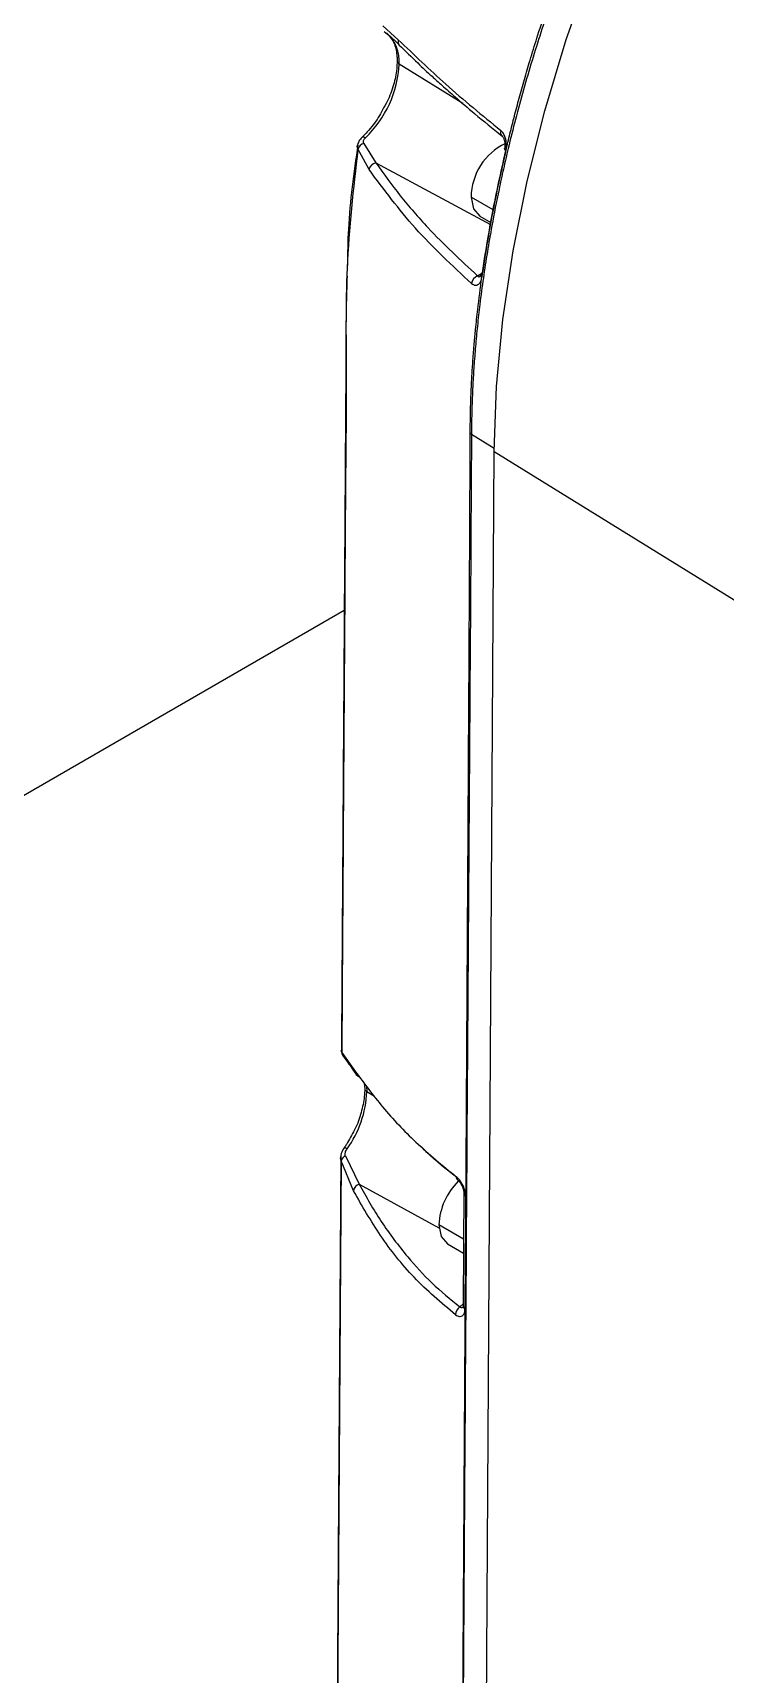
# Model space of a CAD drawing. Header units: millimetres. Extents: x 126 to 938, y 244 to 707.
# Drawn here: x 295.75 to 298.02, y 572.57 to 577.95 of the extents above; entities that cross this region are included whole.
import ezdxf

# ---------------------------------------------------------------- set-up
doc = ezdxf.new("R2010")
doc.units = ezdxf.units.MM

msp = doc.modelspace()

# ---------------------------------------------------------------- linework, layer by layer
at = {"color": 7, "linetype": 'Continuous', "lineweight": 25}
for p, q in [((296.8983, 577.9737), (296.9488, 577.9278)), ((297.1598, 577.7191), (296.9515, 577.8481)), ((296.8527, 577.5022), (296.8161, 577.5697)), ((296.8352, 577.5881), (296.8748, 577.5244)), ((297.2923, 577.5243), (297.301, 577.5644)), ((296.8748, 577.5244), (297.2506, 577.3223)), ((297.2601, 577.3702), (297.1874, 577.4121)), ((297.2159, 577.3491), (297.2516, 577.3285)), ((297.2087, 577.1537), (297.2195, 577.1601)), ((297.1886, 576.6349), (297.2631, 576.5887)), ((297.2245, 570.3175), (297.2631, 576.5785)), ((297.2631, 576.5785), (298.0869, 576.0687)), ((277.3917, 564.8708), (296.7715, 576.0585)), ((296.7634, 574.6084), (296.8079, 574.5454)), ((296.8366, 574.5084), (296.8387, 574.4897)), ((296.8387, 574.4893), (296.8387, 574.4897)), ((296.8446, 574.4982), (296.8454, 574.4799)), ((296.8711, 574.464), (296.8454, 574.4799)), ((296.7756, 574.2694), (296.8201, 574.177)), ((296.7611, 574.2535), (296.7458, 571.9094)), ((296.8016, 574.1551), (296.7611, 574.2535)), ((296.8201, 574.177), (297.0818, 574.0335)), ((297.1629, 573.9968), (297.0814, 574.0439)), ((297.1099, 573.9809), (297.1626, 573.9505)), ((297.1504, 573.7749), (297.1615, 573.7848))]:
    msp.add_line(p, q, dxfattribs=at)
at = {"color": 7, "linetype": 'Continuous', "lineweight": 25, "flags": 128}
for points in [[(297.2631, 576.5785), (297.2708, 576.7915), (297.2914, 577.0109), (297.3248, 577.2353), (297.3708, 577.4638), (297.4291, 577.6951), (297.4995, 577.928), (297.5817, 578.1615)], [(296.8299, 577.6082), (296.8306, 577.6087), (296.8325, 577.6092), (296.8349, 577.609), (296.8378, 577.6081), (296.841, 577.6066)], [(297.2877, 577.6132), (297.29, 577.6111), (297.2905, 577.6107)], [(297.3011, 577.5644), (297.299, 577.5662), (297.2976, 577.568), (297.2969, 577.5698), (297.2968, 577.5714), (297.2969, 577.5716)], [(297.1874, 577.4121), (297.1948, 577.3734), (297.2159, 577.3491), (297.2159, 577.3491)], [(297.2248, 577.1637), (297.2225, 577.1626), (297.2204, 577.1611), (297.2189, 577.1593), (297.2182, 577.1574), (297.2182, 577.1554), (297.2189, 577.1533), (297.2204, 577.1512), (297.2225, 577.1492)], [(296.76, 574.2673), (296.7528, 573.1418), (296.745, 571.9196)], [(297.1638, 574.1472), (297.1627, 573.9799), (297.1615, 573.7775)], [(297.1696, 574.1377), (297.1684, 573.9306), (297.1674, 573.768)], [(297.0814, 574.0439), (297.0888, 574.0052), (297.1099, 573.9809), (297.1099, 573.9809)]]:
    msp.add_lwpolyline(points, dxfattribs=at)
at = {"color": 7, "linetype": 'Continuous', "lineweight": 25}
for centre, radius, start, end in [((296.8314, 577.8581), 0.1206, 355.2419, 48.8225), ((296.9685, 577.9224), 0.0204, 164.6571, 216.365), ((296.5924, 577.8663), 0.3596, 313.744, 357.089), ((296.957, 577.8591), 0.0123, 186.2817, 243.4784), ((297.303, 577.6247), 0.0192, 163.2268, 217.0184), ((296.8426, 577.5614), 0.0277, 105.3979, 162.5926), ((297.3858, 577.4091), 0.1984, 115.6774, 179.1358), ((296.8814, 577.4956), 0.0295, 102.8505, 167.003), ((297.2216, 577.1231), 0.0332, 112.8746, 170.2945), ((297.2099, 576.6689), 0.0402, 230.825, 237.8911), ((297.2101, 576.671), 0.0405, 230.9716, 237.9691), ((296.7852, 574.6098), 0.0219, 183.7196, 216.9258), ((296.8252, 574.5456), 0.0173, 180.5884, 219.8425), ((296.8256, 574.5462), 0.018, 220.5093, 251.9744), ((296.5014, 574.494), 0.3444, 324.2131, 357.6423), ((296.851, 574.4909), 0.0123, 187.2382, 243.3822), ((296.7834, 574.2477), 0.023, 109.8601, 165.5071), ((296.7699, 574.2789), 0.0175, 51.6472, 84.9523), ((296.8288, 574.151), 0.0274, 108.3162, 171.2698), ((297.2978, 574.0322), 0.2167, 134.6765, 176.9262), ((297.1521, 574.2001), 0.0133, 175.3804, 230.5112), ((297.1753, 574.1477), 0.0116, 183.5181, 240.4466), ((297.1707, 573.7465), 0.0349, 125.5692, 176.2628), ((297.1731, 573.7781), 0.0116, 182.7148, 240.9747)]:
    msp.add_arc(centre, radius, start, end, dxfattribs=at)
for points, knots in [([(297.3013, 577.5642), (297.3057, 577.5827), (297.3147, 577.6204), (297.3293, 577.6777), (297.3451, 577.737), (297.3622, 577.7981), (297.3815, 577.8638), (297.4042, 577.9376), (297.432, 578.0228), (297.4671, 578.1244), (297.5086, 578.2365), (297.551, 578.3438), (297.5856, 578.4269), (297.6143, 578.4936), (297.6411, 578.554), (297.672, 578.6217), (297.7055, 578.6929), (297.7435, 578.7707), (297.7841, 578.8511), (297.8249, 578.9287), (297.8625, 578.998), (297.8961, 579.0579), (297.9606, 579.1702), (298.0523, 579.3206), (298.1453, 579.4608), (298.1975, 579.5364), (298.2162, 579.5632), (298.2339, 579.5882), (298.2505, 579.6114), (298.266, 579.6329), (298.2805, 579.6528), (298.2938, 579.6709), (298.3403, 579.7342), (298.4158, 579.8328), (298.5168, 579.9567), (298.5953, 580.0482), (298.6528, 580.1128), (298.6916, 580.1553), (298.716, 580.1815), (298.7292, 580.1955), (298.7345, 580.2011), (298.7679, 580.2364), (298.8395, 580.3101), (298.9264, 580.3944), (298.9987, 580.4612), (299.0466, 580.5043), (299.0977, 580.549), (299.152, 580.595), (299.2371, 580.6648), (299.3446, 580.7479), (299.4663, 580.8341), (299.5573, 580.8941), (299.6208, 580.9337), (299.6603, 580.9575), (299.6838, 580.9714), (299.6947, 580.9778), (299.6978, 580.9796), (299.6987, 580.9801), (299.699, 580.9803)], [0, 0, 0, 0, 0.013331, 0.027159, 0.041491, 0.056331, 0.071687, 0.089521, 0.110451, 0.134535, 0.164862, 0.19431, 0.215409, 0.228021, 0.24518, 0.26177, 0.280164, 0.300365, 0.322507, 0.343338, 0.361786, 0.377836, 0.391481, 0.45261, 0.501319, 0.509427, 0.517057, 0.524211, 0.530889, 0.537094, 0.542826, 0.548086, 0.552877, 0.597891, 0.635174, 0.664929, 0.682418, 0.695845, 0.705265, 0.70752, 0.709336, 0.710713, 0.741591, 0.781337, 0.795592, 0.810663, 0.82653, 0.843176, 0.860578, 0.903687, 0.938414, 0.965136, 0.980114, 0.990871, 0.997484, 0.999251, 0.999753, 1, 1, 1, 1]), ([(299.7142, 580.9762), (299.6793, 580.9557), (299.6121, 580.9161), (299.5179, 580.8551), (299.4333, 580.7972), (299.3584, 580.7431), (299.2932, 580.6939), (299.2239, 580.6396), (299.1347, 580.5667), (299.0289, 580.4746), (298.9223, 580.3756), (298.8313, 580.2863), (298.7462, 580.1986), (298.6597, 580.1054), (298.5657, 579.9987), (298.4668, 579.8802), (298.3704, 579.7578), (298.2953, 579.6569), (298.2411, 579.5816), (298.202, 579.526), (298.1612, 579.4666), (298.1188, 579.4033), (298.0749, 579.3361), (298.0298, 579.2649), (297.9836, 579.1897), (297.9369, 579.1113), (297.8834, 579.018), (297.8195, 578.9012), (297.7511, 578.7682), (297.6889, 578.6395), (297.6418, 578.5364), (297.6037, 578.4496), (297.5663, 578.361), (297.5244, 578.2568), (297.4831, 578.1474), (297.4468, 578.0446), (297.4158, 577.9517), (297.3866, 577.8581), (297.3589, 577.7634), (297.3328, 577.6671), (297.3112, 577.5807), (297.2934, 577.5041), (297.275, 577.4198), (297.2516, 577.301), (297.231, 577.1751), (297.2164, 577.0654), (297.208, 576.9905), (297.2016, 576.9233), (297.1967, 576.8595), (297.193, 576.7991), (297.1906, 576.7421), (297.189, 576.6883), (297.1887, 576.6535), (297.1886, 576.6367)], [0, 0, 0, 0, 0.0232715, 0.0448167, 0.064511, 0.0822475, 0.0979322, 0.1114881, 0.1328885, 0.1641416, 0.1921021, 0.2165804, 0.2374242, 0.2623811, 0.2896335, 0.3192126, 0.3511343, 0.3792307, 0.3914824, 0.4045145, 0.418328, 0.4329241, 0.4483001, 0.464455, 0.4813845, 0.4990833, 0.5169301, 0.5432063, 0.5756214, 0.6029262, 0.6253896, 0.6408257, 0.6574235, 0.6806649, 0.7054264, 0.7245984, 0.7433658, 0.7617244, 0.7809997, 0.8001161, 0.8190678, 0.8322271, 0.8453243, 0.8686827, 0.9018607, 0.9186572, 0.9322795, 0.9452125, 0.9574673, 0.9690601, 0.9800049, 0.9903136, 1, 1, 1, 1]), ([(296.9028, 577.9548), (296.91, 577.9491), (296.9273, 577.9353), (296.9429, 577.9195), (296.9521, 577.9104)], [0, 0, 0, 0, 0.415134, 1, 1, 1, 1]), ([(296.9099, 577.9494), (296.9134, 577.9464), (296.9249, 577.9367), (296.9387, 577.9105), (296.9443, 577.8816), (296.9447, 577.8629), (296.9448, 577.8579)], [0, 0, 0, 0, 0.138068, 0.443171, 0.853283, 1, 1, 1, 1]), ([(296.9488, 577.9278), (297.0001, 577.8785), (297.1079, 577.7747), (297.2238, 577.6799), (297.2847, 577.6303)], [0, 0, 0, 0, 0.475366, 1, 1, 1, 1]), ([(296.9521, 577.9104), (296.9721, 577.8906), (297.0072, 577.8558), (297.0543, 577.8123), (297.0951, 577.7754), (297.1415, 577.7346), (297.2062, 577.6788), (297.2579, 577.6372), (297.2877, 577.6132)], [0, 0, 0, 0, 0.1879105, 0.3310458, 0.4284916, 0.5560993, 0.7440524, 1, 1, 1, 1]), ([(296.9448, 577.8579), (296.9445, 577.8495), (296.9436, 577.8232), (296.9335, 577.7784), (296.9174, 577.7328), (296.9021, 577.7067), (296.8967, 577.6974)], [0, 0, 0, 0, 0.148861, 0.465058, 0.809248, 1, 1, 1, 1]), ([(296.8967, 577.6974), (296.8923, 577.6891), (296.8787, 577.6635), (296.8553, 577.634), (296.8357, 577.614), (296.8299, 577.6081)], [0, 0, 0, 0, 0.249747, 0.778705, 1, 1, 1, 1]), ([(296.8299, 577.6081), (296.8261, 577.6039), (296.8185, 577.5957), (296.8158, 577.585), (296.8144, 577.5797)], [0, 0, 0, 0, 0.509859, 1, 1, 1, 1]), ([(296.8352, 577.5881), (296.8347, 577.5896), (296.8337, 577.5927), (296.8347, 577.5977), (296.8372, 577.6024), (296.8397, 577.6052), (296.841, 577.6066)], [0, 0, 0, 0, 0.226681, 0.46072, 0.717966, 1, 1, 1, 1]), ([(297.3011, 577.5644), (297.3021, 577.5715), (297.3042, 577.5856), (297.3006, 577.6049), (297.2943, 577.6204), (297.2877, 577.6272), (297.2847, 577.6303)], [0, 0, 0, 0, 0.301009, 0.603769, 0.818666, 1, 1, 1, 1]), ([(297.2898, 577.6112), (297.2907, 577.6101), (297.2926, 577.6081), (297.2945, 577.604), (297.2962, 577.5993), (297.2976, 577.5934), (297.2983, 577.5866), (297.2983, 577.5791), (297.2973, 577.5741), (297.2969, 577.5715)], [0, 0, 0, 0, 0.105892, 0.19853, 0.318733, 0.465177, 0.63322, 0.814723, 1, 1, 1, 1]), ([(296.8161, 577.5697), (296.8015, 577.4399), (296.7731, 577.1879), (296.7798, 576.8117), (296.775, 576.4443), (296.7732, 576.0771), (296.7706, 575.7099), (296.7682, 575.3427), (296.7658, 574.9755), (296.7642, 574.7308), (296.7634, 574.6084)], [0, 0, 0, 0, 0.132102, 0.256457, 0.380377, 0.5043, 0.628224, 0.752147, 0.876073, 1, 1, 1, 1]), ([(296.8161, 577.5833), (296.803, 577.4915), (296.7844, 577.3603), (296.7823, 577.2279), (296.7817, 577.1882)], [0, 0, 0, 0, 0.700215, 1, 1, 1, 1]), ([(296.8161, 577.5697), (296.8151, 577.5724), (296.8134, 577.577), (296.815, 577.5815), (296.8156, 577.5834)], [0, 0, 0, 0, 0.5910692, 1, 1, 1, 1]), ([(297.3011, 577.5644), (297.2837, 577.4866), (297.2529, 577.349), (297.2317, 577.2097), (297.2225, 577.1492)], [0, 0, 0, 0, 0.565772, 1, 1, 1, 1]), ([(297.2227, 577.1491), (297.2286, 577.1891), (297.2392, 577.2595), (297.2579, 577.3624), (297.2776, 577.4609), (297.2932, 577.5289), (297.3013, 577.5642)], [0, 0, 0, 0, 0.28714, 0.505166, 0.742639, 1, 1, 1, 1]), ([(297.1889, 577.1287), (297.1255, 577.1875), (297.0021, 577.3019), (296.9015, 577.4367), (296.8527, 577.5022)], [0, 0, 0, 0, 0.514302, 1, 1, 1, 1]), ([(296.8748, 577.5244), (296.9011, 577.488), (296.9544, 577.4142), (297.064, 577.2882), (297.1533, 577.2052), (297.2087, 577.1537)], [0, 0, 0, 0, 0.268914, 0.546124, 1, 1, 1, 1]), ([(296.7808, 577.153), (296.7797, 577.1189), (296.7763, 577.011), (296.777, 576.8391), (296.7752, 576.6476), (296.7743, 576.4862), (296.7734, 576.3501), (296.7725, 576.2112), (296.7714, 576.0456), (296.7701, 575.8343), (296.7684, 575.5817), (296.7666, 575.2878), (296.7645, 574.9613), (296.763, 574.7328), (296.7622, 574.616)], [0, 0, 0, 0, 0.040358, 0.127712, 0.203202, 0.266809, 0.318535, 0.364112, 0.431104, 0.514382, 0.613948, 0.729804, 0.861949, 1, 1, 1, 1]), ([(297.1846, 576.6395), (297.1846, 576.6402), (297.1846, 576.6469), (297.1848, 576.6757), (297.1856, 576.721), (297.1876, 576.7765), (297.1902, 576.827), (297.1935, 576.8787), (297.1975, 576.9294), (297.2026, 576.9848), (297.2103, 577.0572), (297.2179, 577.114), (297.2227, 577.1491)], [0, 0, 0, 0, 0.003916, 0.039186, 0.16928, 0.269496, 0.365212, 0.465806, 0.573039, 0.663729, 0.792268, 1, 1, 1, 1]), ([(297.1889, 577.1287), (297.1928, 577.126), (297.2001, 577.121), (297.2131, 577.1256), (297.2199, 577.1364), (297.2216, 577.1446), (297.2225, 577.1492)], [0, 0, 0, 0, 0.2673922, 0.5000452, 0.723159, 1, 1, 1, 1]), ([(297.2176, 577.151), (297.2169, 577.1506), (297.2155, 577.1499), (297.213, 577.1501), (297.2106, 577.1514), (297.2094, 577.1529), (297.2087, 577.1537)], [0, 0, 0, 0, 0.2285683, 0.4510302, 0.6981097, 1, 1, 1, 1]), ([(297.2181, 577.1572), (297.2176, 577.1554), (297.2169, 577.1534), (297.2174, 577.1515), (297.2175, 577.1513)], [0, 0, 0, 0, 0.8955391, 1, 1, 1, 1]), ([(297.2249, 570.391), (297.2232, 570.4058), (297.2147, 570.4774), (297.2002, 570.624), (297.1871, 570.7864), (297.1785, 570.9186), (297.1738, 571.0024), (297.1698, 571.0823), (297.1663, 571.1618), (297.1599, 571.3356), (297.1551, 571.5985), (297.1572, 571.881), (297.1582, 572.0728), (297.1587, 572.1685), (297.1592, 572.2456), (297.1596, 572.3282), (297.1603, 572.435), (297.1612, 572.5844), (297.1624, 572.7824), (297.1635, 572.961), (297.1643, 573.095), (297.1647, 573.171), (297.1652, 573.25), (297.1657, 573.3318), (297.1662, 573.4166), (297.1674, 573.6024), (297.1691, 573.8819), (297.1713, 574.2473), (297.1733, 574.593), (297.1753, 574.9296), (297.1775, 575.3039), (297.1799, 575.7216), (297.1827, 576.1796), (297.1839, 576.4848), (297.1845, 576.6377)], [0, 0, 0, 0, 0.0071681, 0.034581, 0.0707452, 0.0853446, 0.098209, 0.1110094, 0.1237495, 0.1364339, 0.1944883, 0.2499257, 0.2720832, 0.2865522, 0.2958765, 0.3090865, 0.3261823, 0.3471638, 0.3808108, 0.4212278, 0.4329328, 0.4451012, 0.4577352, 0.4708327, 0.4843947, 0.4984221, 0.5600629, 0.6185419, 0.6738581, 0.7260114, 0.7801411, 0.8535086, 0.9265738, 1, 1, 1, 1]), ([(297.1886, 576.6349), (297.1875, 576.4514), (297.1855, 576.0847), (297.1809, 575.43), (297.1744, 574.4443), (297.1678, 573.4581), (297.1619, 572.5763), (297.1588, 572.0244), (297.1547, 571.4675), (297.1721, 570.9286), (297.2082, 570.5761), (297.2251, 570.4114)], [0, 0, 0, 0, 0.088377, 0.176699, 0.315496, 0.563357, 0.651885, 0.740432, 0.829271, 0.920259, 1, 1, 1, 1]), ([(297.1845, 576.6377), (297.1845, 576.6381), (297.1845, 576.6387), (297.1846, 576.6393), (297.1846, 576.6395)], [0, 0, 0, 0, 0.559999, 1, 1, 1, 1]), ([(297.1886, 576.6367), (297.1886, 576.6363), (297.1886, 576.6357), (297.1886, 576.6351), (297.1886, 576.6349)], [0, 0, 0, 0, 0.559602, 1, 1, 1, 1]), ([(296.7634, 574.6084), (296.7624, 574.6104), (296.761, 574.613), (296.7623, 574.6154), (296.7627, 574.616)], [0, 0, 0, 0, 0.759164, 1, 1, 1, 1]), ([(296.7619, 574.6139), (296.762, 574.6107), (296.7623, 574.606), (296.7648, 574.6019), (296.7656, 574.6006)], [0, 0, 0, 0, 0.661955, 1, 1, 1, 1]), ([(296.7677, 574.5967), (296.7735, 574.5887), (296.7796, 574.5804), (296.7946, 574.5599), (296.8034, 574.547), (296.8119, 574.5346)], [0, 0, 0, 0, 0.388277, 0.406483, 1, 1, 1, 1]), ([(296.8079, 574.5454), (296.837, 574.5064), (296.8977, 574.4251), (297.0078, 574.3086), (297.0938, 574.2381), (297.1389, 574.2012)], [0, 0, 0, 0, 0.304692, 0.635229, 1, 1, 1, 1]), ([(296.8387, 574.4897), (296.8384, 574.4813), (296.8375, 574.455), (296.8272, 574.4103), (296.8153, 574.3735), (296.8054, 574.3557), (296.8049, 574.3548)], [0, 0, 0, 0, 0.180107, 0.562715, 0.979149, 1, 1, 1, 1]), ([(296.8049, 574.3548), (296.7967, 574.3387), (296.7865, 574.3186), (296.7739, 574.3), (296.7714, 574.2963)], [0, 0, 0, 0, 0.8054344, 1, 1, 1, 1]), ([(296.7611, 574.2535), (296.7602, 574.2568), (296.7589, 574.2614), (296.7601, 574.266), (296.7604, 574.2672)], [0, 0, 0, 0, 0.723627, 1, 1, 1, 1]), ([(296.7714, 574.2963), (296.7684, 574.2914), (296.7639, 574.2839), (296.7603, 574.2723), (296.7598, 574.266), (296.7596, 574.2628)], [0, 0, 0, 0, 0.4738944, 0.7309269, 1, 1, 1, 1]), ([(296.7756, 574.2694), (296.7751, 574.2713), (296.7741, 574.2751), (296.7751, 574.2811), (296.7772, 574.2871), (296.7795, 574.2908), (296.7807, 574.2926)], [0, 0, 0, 0, 0.231986, 0.477012, 0.728649, 1, 1, 1, 1]), ([(297.1391, 574.1999), (297.1055, 574.2261), (297.0657, 574.2571), (297.0305, 574.2931), (297.025, 574.2988)], [0, 0, 0, 0, 0.842898, 1, 1, 1, 1]), ([(297.1359, 573.7488), (297.0893, 573.7883), (296.998, 573.8656), (296.8879, 574.0053), (296.8302, 574.1056), (296.8016, 574.1551)], [0, 0, 0, 0, 0.345034, 0.676208, 1, 1, 1, 1]), ([(296.8201, 574.177), (296.8435, 574.1356), (296.8905, 574.052), (296.9723, 573.9446), (297.0578, 573.8499), (297.1192, 573.8002), (297.1504, 573.7749)], [0, 0, 0, 0, 0.271978, 0.548249, 0.770724, 1, 1, 1, 1]), ([(297.1696, 574.1377), (297.169, 574.1443), (297.1677, 574.1581), (297.1597, 574.176), (297.1502, 574.191), (297.1425, 574.1979), (297.1389, 574.2012)], [0, 0, 0, 0, 0.272369, 0.571677, 0.799961, 1, 1, 1, 1]), ([(297.1437, 574.1898), (297.1449, 574.1888), (297.1477, 574.1864), (297.1513, 574.1821), (297.1548, 574.1769), (297.1579, 574.1711), (297.1604, 574.165), (297.163, 574.157), (297.1635, 574.1509), (297.1638, 574.1469)], [0, 0, 0, 0, 0.1027529, 0.2207444, 0.3500408, 0.4854977, 0.6225288, 0.7565495, 1, 1, 1, 1]), ([(297.1615, 573.7734), (297.1606, 573.7729), (297.1589, 573.7719), (297.1559, 573.7718), (297.1529, 573.7728), (297.1513, 573.7742), (297.1504, 573.7749)], [0, 0, 0, 0, 0.248902, 0.477522, 0.721149, 1, 1, 1, 1]), ([(297.1359, 573.7488), (297.1401, 573.7461), (297.1478, 573.7413), (297.1608, 573.7453), (297.1666, 573.756), (297.1671, 573.7637), (297.1674, 573.768)], [0, 0, 0, 0, 0.295139, 0.529199, 0.738206, 1, 1, 1, 1])]:
    msp.add_open_spline(points, degree=3, knots=knots, dxfattribs=at)

doc.saveas('drawing.dxf')
